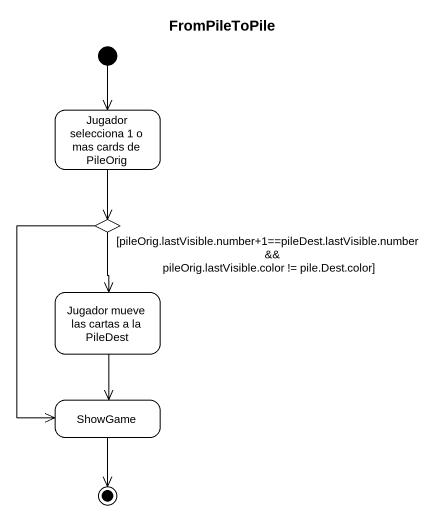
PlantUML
@startuml
title FromPileToPile
hide empty description
state "Jugador selecciona 1 o mas cards de PileOrig" as Jugador_selecciona_1_o_mas
state choice1 <<choice>>
state "Jugador mueve las cartas a la PileDest" as Jugador_mueve_las_cartas_a
state ShowGame
[*] --> Jugador_selecciona_1_o_mas
Jugador_selecciona_1_o_mas --> choice1
choice1 --> Jugador_mueve_las_cartas_a : [pileOrig.lastVisible.number+1==pileDest.lastVisible.number && pileOrig.lastVisible.color != pile.Dest.color]
choice1 --> ShowGame
Jugador_mueve_las_cartas_a --> ShowGame
ShowGame --> [*]
@enduml
